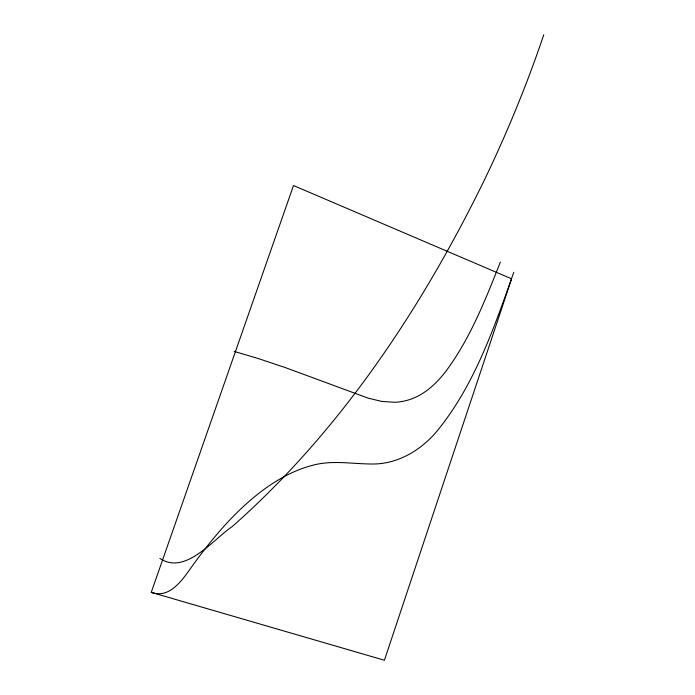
<?xml version="1.0" encoding="UTF-8"?>
<svg xmlns="http://www.w3.org/2000/svg" width="695" height="695" viewBox="0 0 695 695"><rect width="100%" height="100%" fill="white"/><g stroke="black" fill="none" stroke-linecap="round" stroke-linejoin="round"><path stroke-width="1.04" d="M151.249 592.366L293.498 185.53L511.589 278.817L384.422 660.25L151.249 592.366C169.233 598.925 181.777 580.803 190.673 568.241C210.759 540.197 232.999 513.231 260.451 492.069C276.106 480.149 293.568 470.176 312.741 465.268C331.897 460.029 351.679 463.86 371.147 463.991C396.836 464.634 420.449 450.725 436.677 431.534C474.511 385.395 494.076 327.762 513.77 272.292M500.365 262.093C485.214 300.24 469.994 339.247 445.104 372.294C435.365 384.709 422.925 395.95 407.409 400.259A61.282 57.433 87.3 0 1 394.482 402.301L381.503 401.38L367.933 398.07L285.237 367.559L258.531 358.629L234.18 351.392M159.885 558.415C185.374 575.712 213.617 538.946 232.26 526.549C340.35 431.091 421.526 308.649 484.493 179.805A344.824 90.958 -66.4 0 0 543.759 34.75"/></g></svg>
